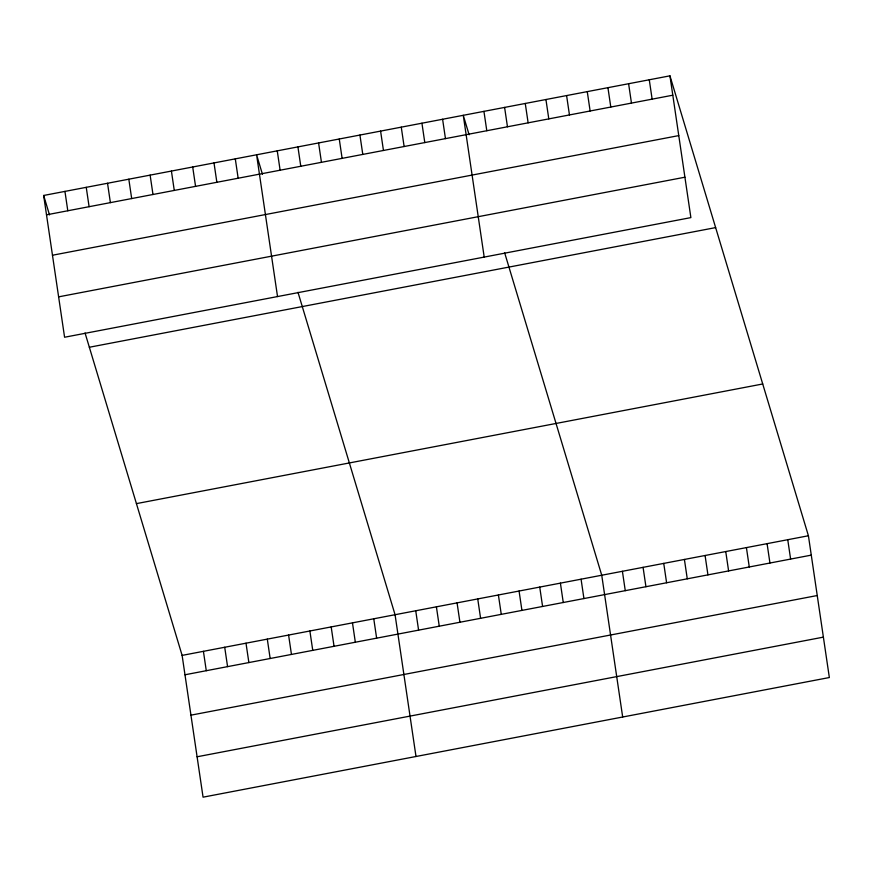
<?xml version="1.0" encoding="UTF-8"?>
<svg xmlns="http://www.w3.org/2000/svg" width="873" height="873" viewBox="0 0 873 873"><rect width="100%" height="100%" fill="white"/><g stroke="black" fill="none" stroke-linecap="round" stroke-linejoin="round"><path stroke-width="1.31" d="M669.94 75.831L690.881 217.606L64.58 337.24L43.65 195.465L669.94 75.831L808.42 535.76L829.35 677.535L203.06 797.169L182.119 655.394L85.052 332.973M46.509 214.834L672.799 95.201M52.478 255.232L678.768 135.599M58.622 296.853L684.912 177.208M89.352 347.247L715.642 227.602M136.428 503.623L762.718 383.978M182.119 655.394L808.42 535.76M184.989 674.774L811.279 555.13M190.947 715.162L817.237 595.528M197.091 756.782L823.381 637.137M469.128 134.769L463.268 115.312L484.199 257.088M504.659 252.821L601.737 575.242L622.678 717.017M262.446 174.251L256.586 154.794L277.527 296.569M297.988 292.302L395.065 614.723L415.995 756.498M43.65 195.465L49.51 214.922M787.752 539.71L790.611 559.08M767.083 543.65L769.942 563.03M746.415 547.6L749.274 566.981M725.747 551.55L728.606 570.92M649.272 79.781L652.131 99.151M705.078 555.501L707.938 574.87M628.604 83.721L631.463 103.101M684.41 559.451L687.269 578.821M607.935 87.671L610.794 107.041M663.742 563.391L666.601 582.771M587.267 91.621L590.126 110.991M643.074 567.341L645.933 586.711M566.599 95.572L569.458 114.941M622.405 571.291L625.264 590.661M545.931 99.522L548.801 118.892M525.262 103.461L528.132 122.842M581.069 579.192L583.928 598.562M504.605 107.412L507.464 126.781M560.401 583.131L563.26 602.512M483.937 111.362L486.796 130.732M539.732 587.082L542.591 606.451M519.064 591.032L521.934 610.402M442.6 119.252L445.459 138.632M498.396 594.982L501.266 614.352M421.932 123.202L424.791 142.583M477.738 598.933L480.597 618.302M401.264 127.152L404.123 146.522M457.07 602.872L459.929 622.253M380.595 131.103L383.454 150.472M436.402 606.822L439.261 626.192M359.927 135.053L362.786 154.423M415.734 610.773L418.593 630.142M339.259 138.993L342.118 158.373M318.59 142.943L321.45 162.323M373.764 618.782L376.634 638.163M297.922 146.893L300.781 166.263M352.474 622.853L355.333 642.233M277.254 150.843L280.113 170.213M331.183 626.923L334.043 646.293M309.882 630.993L312.752 650.363M235.295 158.853L238.154 178.234M288.592 635.064L291.451 654.434M214.005 162.924L216.864 182.293M267.302 639.123L270.161 658.504M192.704 166.994L195.563 186.364M246 643.194L248.87 662.563M171.414 171.064L174.273 190.434M224.71 647.264L227.569 666.634M150.123 175.124L152.982 194.504M203.42 651.334L206.279 670.704M128.822 179.194L131.681 198.564M107.532 183.265L110.391 202.634M86.241 187.335L89.101 206.705M64.94 191.394L67.799 210.775"/></g></svg>
